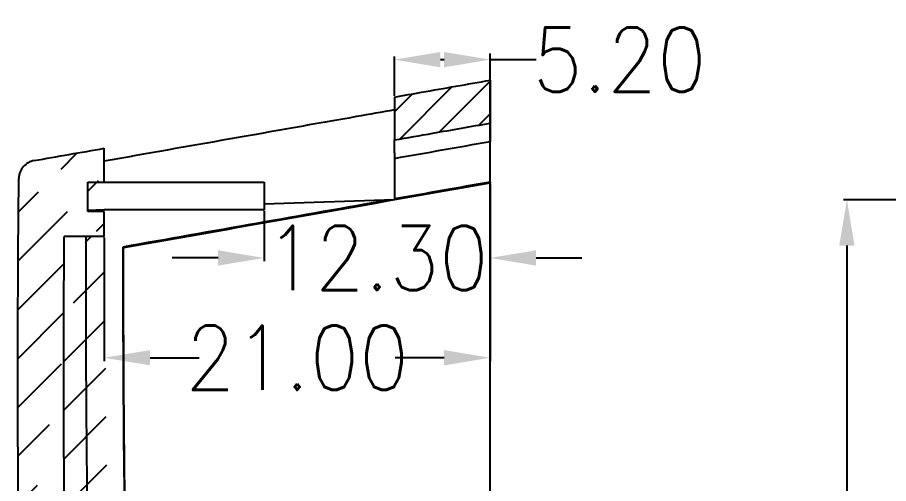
# Model space of a CAD drawing. Extents: x 812 to 956, y 553 to 738.
# Drawn here: x 815.52 to 862.93, y 660.25 to 685.61 of the extents above; entities that cross this region are included whole.
import ezdxf
from ezdxf.lldxf.tags import DXFTag

# ---------------------------------------------------------------- set-up
doc = ezdxf.new("R2010")
doc.units = 0
doc.header["$MEASUREMENT"] = 0
doc.layers.get('0').update_dxf_attribs({"linetype": 'CONTINUOUS'})
doc.layers.get('DEFPOINTS').update_dxf_attribs({"linetype": 'CONTINUOUS'})
doc.styles.get("Standard").update_dxf_attribs({"font": 'txt.shx', "width": 0.9})
tags = doc.linetypes.add('PHANTOM', pattern=[2.5, 1.25, -0.25, 0.25, -0.25, 0.25, -0.25]).pattern_tags.tags
tags[14:15] = [DXFTag(74, 4), DXFTag(75, 0), DXFTag(340, '0'), DXFTag(46, 0.0), DXFTag(50, 0.0), DXFTag(44, 0.0), DXFTag(45, 0.0)]
tags[12:13] = [DXFTag(74, 4), DXFTag(75, 0), DXFTag(340, '0'), DXFTag(46, 0.0), DXFTag(50, 0.0), DXFTag(44, 0.0), DXFTag(45, 0.0)]
tags[10:11] = [DXFTag(74, 4), DXFTag(75, 0), DXFTag(340, '0'), DXFTag(46, 0.0), DXFTag(50, 0.0), DXFTag(44, 0.0), DXFTag(45, 0.0)]
tags[8:9] = [DXFTag(74, 4), DXFTag(75, 0), DXFTag(340, '0'), DXFTag(46, 0.0), DXFTag(50, 0.0), DXFTag(44, 0.0), DXFTag(45, 0.0)]
tags[6:7] = [DXFTag(74, 4), DXFTag(75, 0), DXFTag(340, '0'), DXFTag(46, 0.0), DXFTag(50, 0.0), DXFTag(44, 0.0), DXFTag(45, 0.0)]
tags[4:5] = [DXFTag(74, 4), DXFTag(75, 0), DXFTag(340, '0'), DXFTag(46, 0.0), DXFTag(50, 0.0), DXFTag(44, 0.0), DXFTag(45, 0.0)]
doc.dimstyles.get("Standard").update_dxf_attribs({"dimtxt": 3.5, "dimasz": 2.5, "dimexe": 0.18, "dimexo": 0.0625, "dimgap": 0.09, "dimtad": 0, "dimzin": 0, "dimtxsty": 'STANDARD', "dimcen": 0, "dimclrd": 4, "dimclre": 4, "dimclrt": 3, "dimazin": 3, "dimtfac": 1, "dimtofl": 0, "dimtmove": 0, "dimatfit": 3, "dimtolj": 1, "dimtzin": 0})

# ---------------------------------------------------------------- blocks, each defined once
blk = doc.blocks.new('*D80')
at = {"color": 4}
for p, q in [((877.9289168362833, 675.6952494780785), (860.4758184952856, 675.6952494780785)), ((860.6558184952855, 673.1952494780785), (860.6558184952855, 657.0732066363028)), ((860.6558184952855, 628.6961637945268), (860.6558184952855, 644.8182066363026)), ((864.1537722995376, 626.1961637945268), (860.4758184952856, 626.1961637945268))]:
    blk.add_line(p, q, dxfattribs=at)
for points in [[(860.2391518286189, 673.1952494780785), (861.0724851619522, 673.1952494780785), (860.6558184952855, 675.6952494780785)], [(860.2391518286189, 628.6961637945268), (861.0724851619522, 628.6961637945268), (860.6558184952855, 626.1961637945268)]]:
    blk.add_solid(points, dxfattribs=at)
at = {"layer": 'DEFPOINTS', "color": 0}
for p in [(877.9914168362833, 675.6952494780785), (860.6558184952855, 626.1961637945268), (864.2162722995376, 626.1961637945268)]:
    blk.add_point(p, dxfattribs=at)
at = {"color": 3, "insert": (860.6558184952854, 650.9457066363029), "char_height": 3.5, "attachment_point": 5, "rotation": 90}
blk.add_mtext('\\A1;49.50', dxfattribs=at)
blk = doc.blocks.new('*D91')
at = {"color": 4}
for p, q in [((820.2397705189717, 673.6336637945267), (820.2397705189717, 666.9162774158882)), ((841.2397705189717, 673.6336637945267), (841.2397705189717, 666.9162774158882)), ((822.7397705189717, 667.0962774158882), (825.3997705189716, 667.0962774158882)), ((838.7397705189717, 667.0962774158882), (836.0797705189717, 667.0962774158882))]:
    blk.add_line(p, q, dxfattribs=at)
for points in [[(822.7397705189717, 667.5129440825548), (822.7397705189717, 666.6796107492215), (820.2397705189717, 667.0962774158882)], [(838.7397705189717, 667.5129440825548), (838.7397705189717, 666.6796107492215), (841.2397705189717, 667.0962774158882)]]:
    blk.add_solid(points, dxfattribs=at)
at = {"layer": 'DEFPOINTS', "color": 0}
for p in [(820.2397705189717, 673.6961637945267), (841.2397705189717, 673.6961637945267), (841.2397705189717, 667.0962774158882)]:
    blk.add_point(p, dxfattribs=at)
at = {"color": 3, "insert": (830.7397705189717, 667.0962774158882), "char_height": 3.5, "attachment_point": 5}
blk.add_mtext('\\A1;21.00', dxfattribs=at)
blk = doc.blocks.new('*D92')
at = {"color": 4}
for p, q in [((841.2397705189721, 676.5545020968045), (841.2397705189721, 672.3453598075047)), ((828.9397705189717, 675.081001320109), (828.9397705189717, 672.3453598075047)), ((826.4397705189717, 672.5253598075046), (823.9397705189717, 672.5253598075046)), ((843.7397705189721, 672.5253598075046), (846.2397705189721, 672.5253598075046))]:
    blk.add_line(p, q, dxfattribs=at)
for points in [[(826.4397705189717, 672.9420264741713), (826.4397705189717, 672.108693140838), (828.9397705189717, 672.5253598075046)], [(843.7397705189721, 672.9420264741713), (843.7397705189721, 672.108693140838), (841.2397705189721, 672.5253598075046)]]:
    blk.add_solid(points, dxfattribs=at)
at = {"layer": 'DEFPOINTS', "color": 0}
for p in [(841.2397705189721, 676.6170020968045), (828.9397705189717, 675.143501320109), (841.2397705189721, 672.5253598075046)]:
    blk.add_point(p, dxfattribs=at)
at = {"color": 3, "insert": (835.0897705189719, 672.5253598075046), "char_height": 3.5, "attachment_point": 5}
blk.add_mtext('\\A1;12.30', dxfattribs=at)
blk = doc.blocks.new('*D93')
at = {"color": 4}
for p, q in [((836.0397705189717, 681.3418574817765), (836.0397705189717, 683.4926306007352)), ((838.5397705189717, 683.3126306007352), (838.7397705189717, 683.3126306007352)), ((841.2397705189717, 682.2587577833363), (841.2397705189717, 683.4926306007352)), ((841.2397705189717, 683.3126306007352), (843.7397705189717, 683.3126306007352))]:
    blk.add_line(p, q, dxfattribs=at)
for points in [[(838.5397705189717, 683.7292972674019), (838.5397705189717, 682.8959639340686), (836.0397705189717, 683.3126306007352)], [(838.7397705189717, 683.7292972674019), (838.7397705189717, 682.8959639340686), (841.2397705189717, 683.3126306007352)]]:
    blk.add_solid(points, dxfattribs=at)
at = {"layer": 'DEFPOINTS', "color": 0}
for p in [(841.2397705189717, 683.3126306007352), (841.2397705189717, 682.1962577833363), (836.0397705189717, 681.2793574817765)]:
    blk.add_point(p, dxfattribs=at)
at = {"color": 3, "insert": (848.2922705189717, 683.3126306007352), "char_height": 3.5, "attachment_point": 5}
blk.add_mtext('\\A1;5.20', dxfattribs=at)

msp = doc.modelspace()

# ---------------------------------------------------------------- hatches: boundary and pattern name
h = msp.add_hatch()
h.set_pattern_fill('ANSI31', color=6, scale=10, style=0)
h.set_pattern_definition([(45, (0, 0), (-0.8838834764831843, 0.8838834764831844), [])])
edge = h.paths.add_edge_path()
edge.add_spline(control_points=[(836.0397705189716, 678.9438762696377), (836.7340825363938, 679.0663022115921), (837.4283945538159, 679.1887281535462), (838.1227065712379, 679.3111540955001), (839.1617278871491, 679.4943615874042), (840.2007492030605, 679.6775690793079), (841.2397705189717, 679.8607765712113)], knot_values=[0, 0, 0, 0, 0.4005646254358333, 0.4005646254358333, 0.4005646254358333, 1, 1, 1, 1], degree=3, periodic=0)
edge.add_line((841.2397705189717, 679.8607765712112), (841.2397705189717, 682.1962577833352))
edge.add_spline(control_points=[(841.2397705189717, 682.1962577833351), (839.9977444966787, 681.9772550844159), (838.7557184743857, 681.758252385496), (837.5136924520929, 681.5392496865757), (837.0223851410525, 681.4526189516426), (836.5310778300121, 681.3659882167096), (836.0397705189717, 681.2793574817765)], knot_values=[0, 0, 0, 0, 0.7165534743997672, 0.7165534743997672, 0.7165534743997672, 1, 1, 1, 1], degree=3, periodic=0)
edge.add_line((836.0397705189717, 681.2793574817765), (836.0397705189717, 678.9438762696376))
h = msp.add_hatch()
h.set_pattern_fill('ANSI31', color=6, scale=15, style=0)
h.set_pattern_definition([(45, (0, 0), (-1.325825214724776, 1.325825214724777), [])])
edge = h.paths.add_edge_path()
edge.add_line((819.3397705189718, 676.643501320109), (820.2397705189717, 676.643501320109))
edge.add_spline(control_points=[(816.4204609746573, 677.8199438591168), (816.3102375579715, 677.800508496809), (816.2018496361427, 677.7617748742464), (816.104272860103, 677.7069505395799), (816.0066960840679, 677.6521262049162), (815.9172391658626, 677.5796990353144), (815.8433100717359, 677.4956667561933), (815.7693809775146, 677.4116344769648), (815.7089406517166, 677.3136793741805), (815.6669941839511, 677.2099131524767), (815.6206250831912, 677.0952063214612), (815.5955061450586, 676.9696715436447), (815.5941676705854, 676.8459542890964)], knot_values=[0, 0, 0, 0, 0.2433675638719106, 0.2433675638719106, 0.2433675638719106, 0.4867351277234462, 0.4867351277234462, 0.4867351277234462, 0.7301026918850007, 0.7301026918850007, 0.7301026918850007, 1, 1, 1, 1], degree=3, periodic=0)
edge.add_spline(control_points=[(816.4204609746573, 677.8199438591168), (817.6935642253409, 678.0444263119051), (818.9666674760247, 678.2689087646929), (820.2397707267085, 678.4933912174802)], knot_values=[0, 0, 0, 0, 1, 1, 1, 1], degree=3, periodic=0)
edge.add_line((820.2397705189717, 676.643501320109), (820.2397705189717, 678.4933923956132))
edge.add_line((819.3397705189718, 675.0435013201088), (819.3397705189718, 676.643501320109))
edge.add_spline(control_points=[(815.6068022341201, 655.1038932704506), (815.519978782678, 662.3508810294104), (815.5157627002582, 669.5988622703871), (815.5941676705854, 676.8459542890967)], knot_values=[0, 0, 0, 0, 1, 1, 1, 1], degree=3, periodic=0)
edge.add_line((820.2397705189717, 673.6961637945267), (820.2397705189717, 675.0435013201088))
edge.add_line((820.2397705189717, 675.0435013201088), (819.3397705189718, 675.0435013201088))
edge.add_line((820.2397705189717, 673.6961637945267), (818.0653640925221, 673.6961637945267))
edge.add_spline(control_points=[(818.090408499153, 656.5788524233284), (818.0307285520696, 662.2837251107535), (818.0223629736355, 667.9894952627516), (818.0653640925221, 673.6961637945267)], knot_values=[0, 0, 0, 0, 0.9258166008637998, 0.9258166008637998, 0.9258166008637998, 0.9258166008637998], degree=3, periodic=0)
edge.add_arc((816.6067304741429, 655.1158730369197), 1, 180.6864064774365, 268.552169536307)
edge.add_line((816.5814637547223, 654.1161922914365), (824.3734421392046, 653.9192516856865))
edge.add_line((818.090408499153, 656.5788524233284), (827.2569574175457, 656.3471698380404))
edge.add_arc((1121.389770518972, 611.7137937945281), 300, 171.9125219501759, 180)
edge.add_arc((1121.389770518972, 611.7137937945281), 297.5, 171.3714418283763, 180)
edge.add_line((821.3897705189718, 611.7137937945281), (821.3897705189718, 570.8930624757642))
edge.add_line((823.8897705189718, 611.7137937945281), (823.8897705189718, 572.8475749506968))
edge.add_spline(control_points=[(824.6739816894544, 572.8407317259805), (824.4125779673636, 572.843012961704), (824.1511742452728, 572.8452941974274), (823.889770523182, 572.8475754331508)], knot_values=[0, 0, 0, 0, 1, 1, 1, 1], degree=3, periodic=0)
edge.add_spline(control_points=[(824.8387067941824, 571.1948053011669), (824.7833194894324, 571.7434072118922), (824.7284111408469, 572.2920493551479), (824.6739816894544, 572.8407317259805)], knot_values=[0, 0, 0, 0, 1, 1, 1, 1], degree=3, periodic=0)
edge.add_spline(control_points=[(824.8387067941824, 571.1948053011669), (823.6890613691121, 571.0942243593661), (822.539415944042, 570.993643417565), (821.3897705189718, 570.8930624757642)], knot_values=[0, 0, 0, 0, 1, 1, 1, 1], degree=3, periodic=0)

# ---------------------------------------------------------------- linework, layer by layer
at = {"color": 1, "linetype": 'PHANTOM', "ltscale": 10}
msp.add_line((841.2397705189717, 568.746296920683), (841.2397705189717, 683.6460306683705), dxfattribs=at)
for p, q in [((841.2397705189717, 682.1962577833352), (841.2397705189717, 679.8607765712112)), ((836.0397705189717, 681.2793574817765), (836.0397705189717, 678.9438762696376)), ((841.2397705189717, 679.8607777831537), (841.2397705189717, 678.8618215347248)), ((836.0397705189717, 678.2400818537541), (836.0397705189717, 678.9438774834697)), ((820.2397705189717, 676.643501320109), (820.2397705189717, 678.4933923956132)), ((836.0397705189717, 678.2400818537542), (836.0397705189717, 675.6952494780785)), ((819.3397705189718, 676.643501320109), (820.2397705189717, 676.643501320109)), ((819.3397705189718, 675.0435013201088), (819.3397705189718, 676.643501320109)), ((820.2397705189717, 676.643501320109), (828.9397705189717, 676.643501320109)), ((828.9397705189717, 676.643501320109), (828.9397705189717, 675.143501320109)), ((841.2397705189717, 676.6524614231195), (841.2397705189717, 676.6170020968043)), ((836.0397705189717, 675.6952494780785), (828.9396455189717, 675.447307649591)), ((820.2397705189717, 675.143501320109), (819.3397705189718, 675.1120726275662)), ((828.9397705189717, 675.143501320109), (820.2397705189712, 675.143501320109)), ((820.2397705189717, 675.0435013201088), (819.3397705189718, 675.0435013201088)), ((820.2397705189717, 673.6961637945267), (820.2397705189717, 675.0435013201088)), ((820.2397705189717, 673.6961637945267), (818.0653640925221, 673.6961637945267))]:
    msp.add_line(p, q)
for points, knots in [([(836.0397705189717, 681.2793574817765), (836.5310778300121, 681.3659882167096), (837.0223851410525, 681.4526189516426), (837.5136924520929, 681.5392496865757), (838.7557184743857, 681.758252385496), (839.9977444966787, 681.9772550844159), (841.2397705189717, 682.1962577833351)], [0, 0, 0, 0, 0.2834465256002328, 0.2834465256002328, 0.2834465256002328, 1, 1, 1, 1]), ([(836.0397705189717, 680.578350404557), (835.3509930063028, 680.4567559718964), (834.6622155089142, 680.3351614526787), (833.9734380268346, 680.2135668467431), (829.3955481784867, 679.4054006005907), (824.817659006391, 678.5972305237726), (820.2397705189717, 677.7890565686241)], [0, 0, 0, 0, 0.1307805180896237, 0.1307805180896237, 0.1307805180896237, 1, 1, 1, 1]), ([(836.0397705189716, 678.9438762696377), (836.7340825363938, 679.0663022115921), (837.4283945538159, 679.1887281535462), (838.1227065712379, 679.3111540955001), (839.1617278871491, 679.4943615874042), (840.2007492030605, 679.6775690793079), (841.2397705189717, 679.8607765712113)], [0, 0, 0, 0, 0.4005646254358333, 0.4005646254358333, 0.4005646254358333, 1, 1, 1, 1]), ([(816.4204609746573, 677.8199438591168), (816.3102375579715, 677.800508496809), (816.2018496361427, 677.7617748742464), (816.104272860103, 677.7069505395799), (816.0066960840679, 677.6521262049162), (815.9172391658626, 677.5796990353144), (815.8433100717359, 677.4956667561933), (815.7693809775146, 677.4116344769648), (815.7089406517166, 677.3136793741805), (815.6669941839511, 677.2099131524767), (815.6206250831912, 677.0952063214612), (815.5955061450586, 676.9696715436447), (815.5941676705854, 676.8459542890964)], [0, 0, 0, 0, 0.2433675638719106, 0.2433675638719106, 0.2433675638719106, 0.4867351277234462, 0.4867351277234462, 0.4867351277234462, 0.7301026918850007, 0.7301026918850007, 0.7301026918850007, 1, 1, 1, 1]), ([(821.3970250335258, 656.9646922179018), (821.3821378785079, 657.9963665231478), (821.3502712763773, 660.4725168272209), (821.3147372359897, 664.3966924172087), (821.2930395784256, 668.7410823817814), (821.2947197553694, 671.6405710507311), (821.2955610197428, 673.0923446432073)], [0, 0, 0, 0, 0.1918457786331937, 0.4604770956290674, 0.7298609532467906, 1, 1, 1, 1])]:
    msp.add_open_spline(points, degree=3, knots=knots)
for points in [[(816.4204609746573, 677.8199438591168), (817.6935642253409, 678.0444263119051), (818.9666674760247, 678.2689087646929), (820.2397707267085, 678.4933912174802)], [(836.0397248435892, 677.941778475961), (837.773074685722, 678.2484553793713), (839.506423248527, 678.5551364110627), (841.2397705189717, 678.8618215347249)], [(815.6068022341201, 655.1038932704506), (815.519978782678, 662.3508810294104), (815.5157627002582, 669.5988622703871), (815.5941676705854, 676.8459542890967)], [(821.3006470932708, 673.0888655714521), (827.9470215685045, 674.2649011174784), (834.5933960437383, 675.4409467915857), (841.2397705189721, 676.6170020968045)], [(841.2397705189717, 676.6524614231196), (839.5064188147596, 676.3457916090906), (837.7730658336652, 676.0391259835942), (836.0397115887481, 675.7324645827066)], [(835.7771480994327, 675.6860124343866), (830.9376800261655, 674.8298251380259), (826.0982021064422, 673.9736707870258), (821.2587146244955, 673.1175501665351)], [(819.6578149700351, 675.0435021488292), (819.8448893734126, 675.0765977198807), (820.0319637623666, 675.1096933403512), (820.219038136881, 675.1427890101945)], [(818.090408499153, 656.5788524233284), (818.0307285520696, 662.2837251107535), (818.0223629736355, 667.9894952627516), (818.0653640925221, 673.6961637945267)], [(819.3466600938433, 657.394747372271), (819.2711491209037, 662.8294742986765), (819.2402250252768, 668.2632864331563), (819.2539689979259, 673.6961637945267)], [(821.2587146244955, 673.117550166535), (821.2485690252543, 667.8785766969529), (821.2800579926857, 662.6375649643326), (821.3530914264475, 657.395417366497)], [(821.2954069108034, 673.0924501433885), (821.2830839382511, 673.1008797526616), (821.2708528926457, 673.1092466253501), (821.2587146244955, 673.117550166535)]]:
    msp.add_open_spline(points, degree=3)

# ---------------------------------------------------------------- dimensions: what is measured, and where the dimension line sits
for base, p1, p2, picture, middle in [((841.2397705189717, 683.3126306007352), (836.0397705189717, 681.2793574817765), (841.2397705189717, 682.1962577833363), '*D93', (848.2922705189717, 683.3126306007352)), ((841.2397705189721, 672.5253598075046), (828.9397705189717, 675.143501320109), (841.2397705189721, 676.6170020968045), '*D92', (835.0897705189719, 672.5253598075046)), ((841.2397705189717, 667.0962774158882), (820.2397705189717, 673.6961637945267), (841.2397705189717, 673.6961637945267), '*D91', (830.7397705189717, 667.0962774158882))]:
    dim = msp.add_linear_dim(base=base, p1=p1, p2=p2, dimstyle='STANDARD')
    dim.commit()
    dim.dimension.update_dxf_attribs({"geometry": picture, "text_midpoint": middle})
dim = msp.add_linear_dim(base=(860.6558184952855, 626.1961637945268), p1=(877.9914168362833, 675.6952494780785), p2=(864.2162722995376, 626.1961637945268), angle=90, dimstyle='STANDARD')
dim.commit()
dim.dimension.update_dxf_attribs({"geometry": '*D80', "text_midpoint": (860.6558184952854, 650.9457066363029)})

doc.saveas('drawing.dxf')
